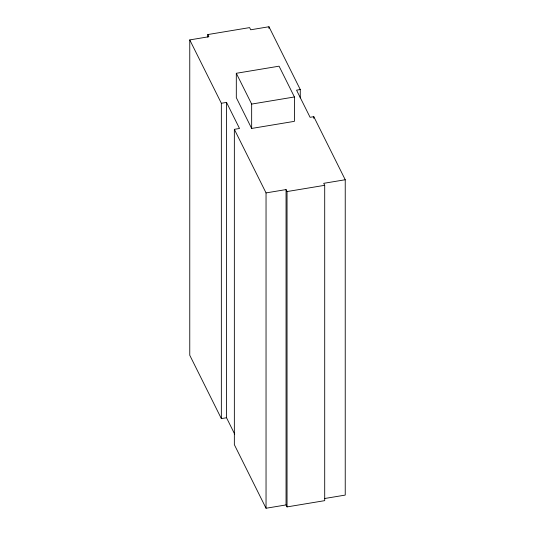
<?xml version="1.0" encoding="UTF-8"?>
<svg xmlns="http://www.w3.org/2000/svg" width="535" height="535" viewBox="0 0 535 535"><rect width="100%" height="100%" fill="white"/><g stroke="black" fill="none" stroke-linecap="round" stroke-linejoin="round"><path stroke-width="0.8" d="M207.774 37.062L207.774 34.561L249.611 27.606L250.701 29.786L268.958 26.75L300.269 89.552L300.269 97.892M234.698 434.139L226.526 417.748L221.35 418.611L189.764 355.253L189.764 39.911L208.857 36.734L207.774 34.561M236.309 73.288L279.069 66.179L294.417 96.969L294.417 121.338L251.657 128.447L236.309 97.658L236.309 73.288L251.657 104.078L251.657 128.447M300.269 89.552L296.557 90.168L310.079 117.299L313.798 116.683L345.236 179.747L345.236 495.089L324.511 498.533M189.764 39.911L221.35 103.268L226.526 102.406L239.519 128.48L234.35 129.336L234.35 444.679L266.042 508.25L286.051 504.926L287.041 506.906L324.705 500.653L324.705 185.311L323.715 183.324L345.236 179.747M251.657 104.078L294.417 96.969M234.35 129.336L266.042 192.908L286.051 189.584L287.041 191.563L287.041 506.906M287.041 191.563L324.705 185.311M313.798 116.683L313.798 118.355M286.051 189.584L286.051 504.926M268.958 26.75L268.958 28.415M266.042 192.908L266.042 508.25M226.526 102.406L226.526 417.748M221.35 103.268L221.35 418.611"/></g></svg>
